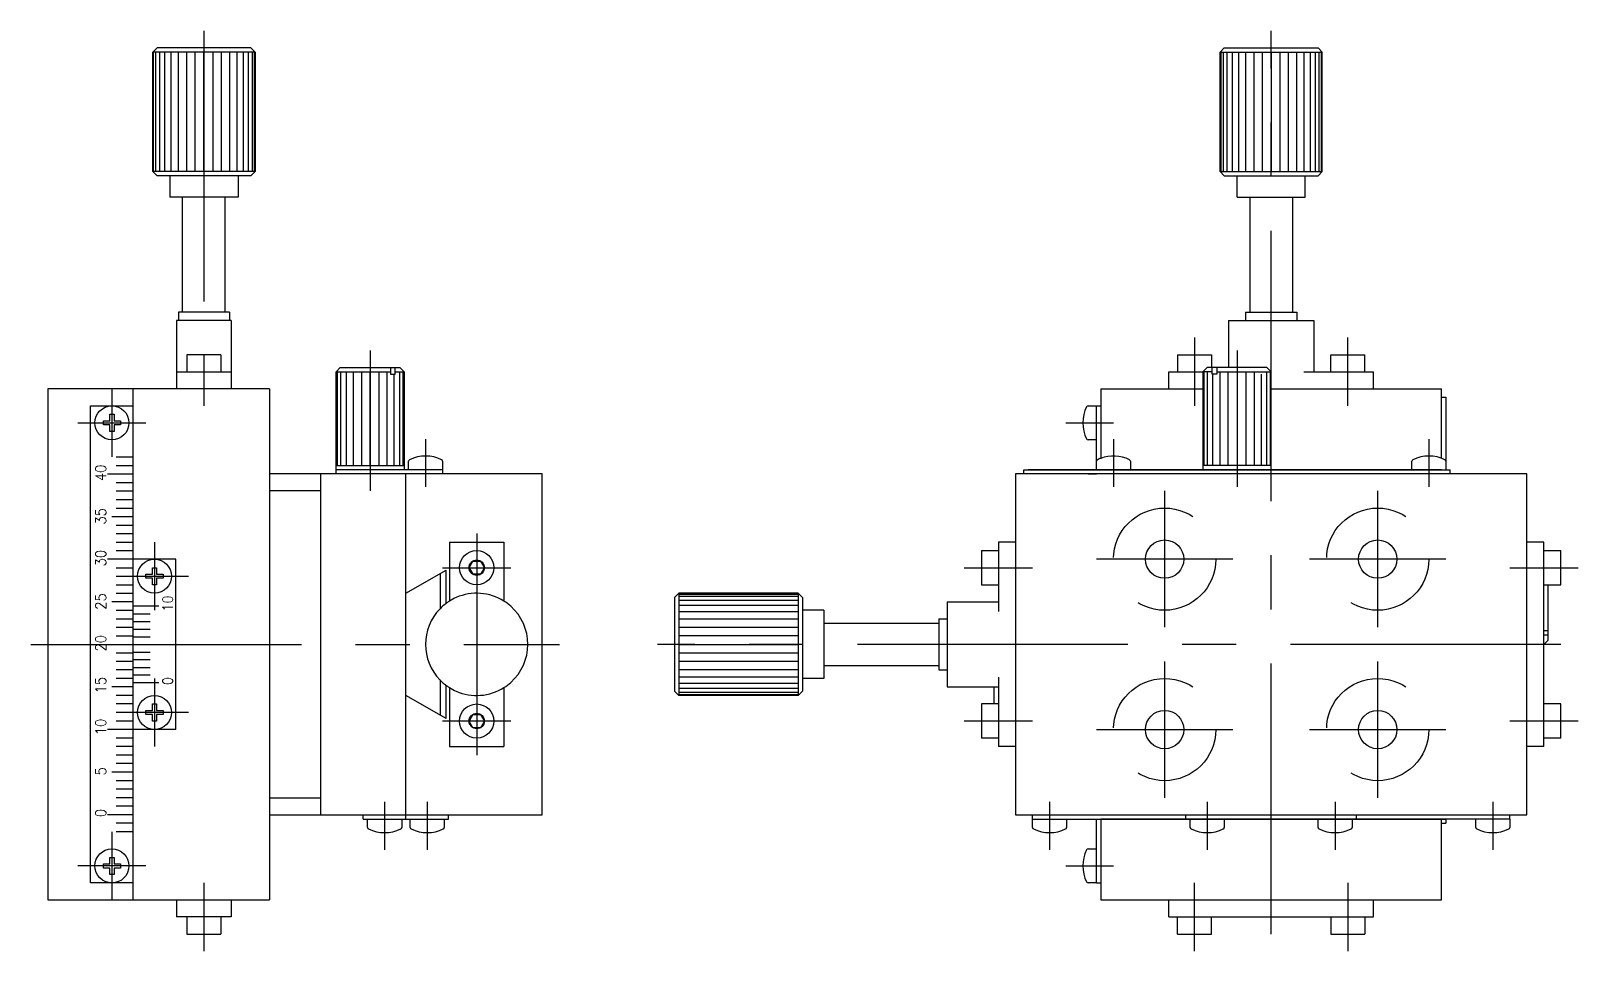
# Model space of a CAD drawing. Extents: x -124 to 265, y -119 to 147.
# Drawn here: x 83.7 to 265.2, y -36 to 72 of the extents above; entities that cross this region are included whole.
import ezdxf

# ---------------------------------------------------------------- set-up
doc = ezdxf.new("R2010")
doc.units = 0
doc.linetypes.add('CENTER', pattern=[50.8, 31.75, -6.35, 6.35, -6.35])
doc.linetypes.add('DASHED', pattern=[19.05, 12.7, -6.35])
doc.layers.get('0').update_dxf_attribs({"linetype": 'CONTINUOUS'})
doc.layers.add('CENTER', color=1, linetype='CENTER')
doc.styles.add('CONVERTER_1', font='txt.shx', dxfattribs={"width": 0.9})

msp = doc.modelspace()

# ---------------------------------------------------------------- linework, layer by layer
at = {"color": 7, "linetype": 'CONTINUOUS'}
for p, q in [((98, 69.5), (98.5, 70)), ((110, 69.5), (98, 69.5)), ((98, 69.5), (98, 55.5)), ((98, 55.5), (98, 69.5)), ((98.09, 55.5), (98.09, 69.5)), ((98.37, 55.5), (98.37, 69.5)), ((109.5, 70), (98.5, 70)), ((98.81, 55.5), (98.81, 69.5)), ((99.41, 55.5), (99.41, 69.5)), ((100.15, 55.5), (100.15, 69.5)), ((101, 55.5), (101, 69.5)), ((101.98, 55.5), (101.98, 69.5)), ((102.96, 55.5), (102.96, 69.5)), ((104, 55.5), (104, 69.5)), ((105.05, 69.5), (105.05, 55.5)), ((106.02, 69.5), (106.02, 55.5)), ((107, 69.5), (107, 55.5)), ((107.86, 69.5), (107.86, 55.5)), ((108.6, 69.5), (108.6, 55.5)), ((109.2, 69.5), (109.2, 55.5)), ((110, 69.5), (109.5, 70)), ((109.64, 69.5), (109.64, 55.5)), ((109.91, 69.5), (109.91, 55.5)), ((110, 69.5), (110, 55.5)), ((223.71, 70), (223.21, 69.5)), ((223.21, 69.5), (235.21, 69.5)), ((223.21, 55.5), (223.21, 69.5)), ((223.21, 69.5), (223.21, 55.5)), ((223.3, 69.5), (223.3, 55.5)), ((223.58, 69.5), (223.58, 55.5)), ((223.71, 70), (234.71, 70)), ((224.02, 69.5), (224.02, 55.5)), ((224.62, 69.5), (224.62, 55.5)), ((225.36, 69.5), (225.36, 55.5)), ((226.21, 69.5), (226.21, 55.5)), ((227.19, 69.5), (227.19, 55.5)), ((228.17, 69.5), (228.17, 55.5)), ((229.21, 69.5), (229.21, 55.5)), ((230.26, 55.5), (230.26, 69.5)), ((231.23, 55.5), (231.23, 69.5)), ((232.21, 55.5), (232.21, 69.5)), ((233.07, 55.5), (233.07, 69.5)), ((233.81, 55.5), (233.81, 69.5)), ((234.41, 55.5), (234.41, 69.5)), ((234.71, 70), (235.21, 69.5)), ((234.85, 55.5), (234.85, 69.5)), ((235.12, 55.5), (235.12, 69.5)), ((235.21, 55.5), (235.21, 69.5)), ((110, 55.5), (98, 55.5)), ((98, 55.5), (98.5, 55)), ((109.5, 55), (98.5, 55)), ((108, 55), (100, 55)), ((100, 55), (100, 52.5)), ((100, 55), (100, 52.5)), ((108, 55), (108, 52.5)), ((109.5, 55), (110, 55.5)), ((223.21, 55.5), (235.21, 55.5)), ((223.71, 55), (223.21, 55.5)), ((223.71, 55), (234.71, 55)), ((225.21, 52.5), (225.21, 55)), ((225.21, 52.5), (225.21, 55)), ((233.21, 52.5), (233.21, 55)), ((235.21, 55.5), (234.71, 55)), ((108, 52.5), (100, 52.5)), ((101.5, 52.5), (100, 52.5)), ((101.5, 39), (101.5, 52.5)), ((106.5, 39), (106.5, 52.5)), ((225.21, 52.5), (233.21, 52.5)), ((226.71, 52.5), (226.71, 39)), ((231.71, 52.5), (231.71, 39)), ((107, 39), (101, 39)), ((101, 39), (101, 38)), ((107, 39), (107, 38)), ((226.21, 39), (232.21, 39)), ((226.21, 39), (226.21, 38)), ((232.21, 39), (232.21, 38)), ((107.2, 38), (100.8, 38)), ((100.8, 38), (100.8, 30)), ((107.2, 38), (107.2, 30)), ((224.21, 38), (234.21, 38)), ((224.21, 38), (224.21, 32.5)), ((234.21, 38), (234.21, 32)), ((106, 34), (102, 34)), ((102, 34), (102, 32)), ((106, 34), (106, 32)), ((218.21, 34), (222.21, 34)), ((218.21, 34), (218.21, 32)), ((222.21, 34), (222.21, 32.5)), ((236.21, 32), (236.21, 34)), ((236.21, 34), (240.21, 34)), ((240.21, 32), (240.21, 34)), ((100.8, 32), (107.2, 32)), ((120, 32.5), (119.5, 32)), ((119.5, 32), (125.87, 32)), ((119.5, 20), (119.5, 32)), ((119.64, 32), (119.64, 21)), ((120, 32.5), (127, 32.5)), ((120.04, 32), (120.04, 21)), ((120.68, 32), (120.68, 21)), ((121.5, 32), (121.5, 21)), ((122.47, 32), (122.47, 21)), ((123.5, 21), (123.5, 32)), ((124.54, 21), (124.54, 32)), ((125.5, 21), (125.5, 32)), ((125.87, 32.5), (125.87, 31.7)), ((125.87, 31.7), (126.43, 31.7)), ((126.33, 21), (126.33, 31.7)), ((126.43, 31.7), (126.43, 32.5)), ((126.43, 32), (127.5, 32)), ((126.97, 21), (126.97, 32)), ((127.5, 32), (127, 32.5)), ((127.37, 21), (127.37, 32)), ((127.5, 32), (127.5, 20.5)), ((217.21, 32), (221.21, 32)), ((217.21, 30), (217.21, 32)), ((221.21, 32), (221.71, 32.5)), ((221.21, 32), (221.21, 20.5)), ((222.29, 32), (221.21, 32)), ((221.35, 21), (221.35, 32)), ((222.21, 32.5), (221.71, 32.5)), ((221.75, 21), (221.75, 32)), ((224.21, 32.5), (222.21, 32.5)), ((222.29, 32), (222.29, 32.5)), ((222.29, 31.7), (222.29, 32)), ((222.38, 31.7), (222.29, 31.7)), ((222.38, 21), (222.38, 31.7)), ((222.85, 31.7), (222.38, 31.7)), ((222.85, 32.5), (222.85, 32)), ((222.85, 32), (229.21, 32)), ((222.85, 32), (222.85, 31.7)), ((223.21, 21), (223.21, 32)), ((224.18, 21), (224.18, 32)), ((228.71, 32.5), (224.21, 32.5)), ((225.21, 32), (225.21, 21)), ((226.25, 32), (226.25, 21)), ((227.21, 32), (227.21, 21)), ((228.04, 31.7), (228.04, 21)), ((228.68, 32), (228.68, 21)), ((228.71, 32.5), (229.21, 32)), ((229.08, 32), (229.08, 21)), ((229.21, 20.5), (229.21, 32)), ((233.06, 32), (241.21, 32)), ((241.21, 30), (241.21, 32)), ((85.7, 30), (85.7, -30)), ((111.7, 30), (85.7, 30)), ((95.7, -30), (95.7, 30)), ((111.7, 30), (111.7, -30)), ((209.21, 30), (221.21, 30)), ((209.21, 30), (209.21, 21.83)), ((229.21, 30), (249.21, 30)), ((249.21, 21.83), (249.21, 30)), ((90.7, -28), (90.7, 28)), ((90.7, 28), (95.7, 28)), ((207.72, 28), (208.71, 28)), ((208.71, 20.5), (208.71, 28)), ((208.71, 28), (209.21, 28)), ((249.21, 29), (249.71, 29)), ((249.71, 29), (249.71, 20.5)), ((92.2, 25.75), (92.2, 26.25)), ((92.2, 26.25), (92.95, 26.25)), ((92.95, 25.75), (92.2, 25.75)), ((92.95, 26.25), (92.95, 27)), ((92.95, 27), (93.45, 27)), ((92.95, 25), (92.95, 25.75)), ((93.45, 27), (93.45, 26.25)), ((93.45, 26.25), (94.2, 26.25)), ((94.2, 25.75), (93.45, 25.75)), ((93.45, 25.75), (93.45, 25)), ((94.2, 26.25), (94.2, 25.75)), ((93.45, 25), (92.95, 25)), ((208.71, 24), (207.72, 24)), ((93.7, 22), (95.7, 22)), ((92.7, 20), (95.7, 20)), ((93.7, 21), (95.7, 21)), ((143.7, 20), (111.7, 20)), ((117.7, 18), (117.7, 20)), ((119.5, 21), (127.5, 21)), ((119.75, 21), (119.5, 21)), ((132, 20.5), (119.5, 20.5)), ((127.7, -20.5), (127.7, 20)), ((128, 20.5), (128, 21.49)), ((132, 21.49), (132, 20.5)), ((132, 20.5), (132, 20)), ((143.7, -20), (143.7, 20)), ((199.21, 20), (199.21, -20)), ((259.21, 20), (199.21, 20)), ((259.21, 20), (199.21, 20)), ((200.21, 20.5), (208.71, 20.5)), ((200.21, 20), (200.21, 20.5)), ((208.71, 20.5), (200.71, 20.5)), ((207.72, 20), (208.71, 20)), ((208.71, 20.5), (208.71, 21.49)), ((208.71, 20.5), (209.21, 20.5)), ((209.21, 20.5), (208.71, 20.5)), ((209.21, 20.5), (249.71, 20.5)), ((249.21, 20.5), (209.21, 20.5)), ((212.71, 21.49), (212.71, 20.5)), ((229.21, 21), (221.21, 21)), ((245.71, 20.5), (245.71, 21.49)), ((249.71, 21.49), (249.71, 20.5)), ((249.71, 20.5), (250.21, 20.5)), ((249.71, 20.5), (250.21, 20.5)), ((250.21, 20), (250.21, 20.5)), ((259.21, -20), (259.21, 20)), ((93.7, 19), (95.7, 19)), ((93.7, 18), (95.7, 18)), ((93.7, 17), (95.7, 17)), ((117.7, 18), (111.7, 18)), ((117.7, 0), (117.7, 18)), ((93.2, 15), (95.7, 15)), ((93.7, 16), (95.7, 16)), ((93.7, 14), (95.7, 14)), ((93.7, 13), (95.7, 13)), ((93.7, 12), (95.7, 12)), ((93.7, 11), (95.7, 11)), ((132.8, 12), (139.2, 12)), ((132.8, 12), (132.8, 5.08)), ((139.2, 12), (139.2, 5.08)), ((195.21, 11), (197.21, 11)), ((195.21, 11), (195.21, 7)), ((199.21, 12), (197.21, 12)), ((197.21, 12), (197.21, 3.84)), ((261.21, 12), (259.21, 12)), ((261.21, -12), (261.21, 12)), ((261.21, 11), (263.21, 11)), ((263.21, 7), (263.21, 11)), ((100.7, 10), (92.7, 10)), ((100.7, -10), (100.7, 10)), ((135.1, 9), (135.55, 9.78)), ((135.55, 9.78), (136.45, 9.78)), ((136.45, 9.78), (136.9, 9)), ((93.7, 9), (95.7, 9)), ((93.7, 8), (95.7, 8)), ((97.2, 7.75), (97.2, 8.25)), ((97.2, 8.25), (97.95, 8.25)), ((97.95, 7.75), (97.2, 7.75)), ((97.95, 8.25), (97.95, 9)), ((97.95, 9), (98.45, 9)), ((97.95, 7), (97.95, 7.75)), ((98.45, 9), (98.45, 8.25)), ((98.45, 8.25), (99.2, 8.25)), ((99.2, 7.75), (98.45, 7.75)), ((98.45, 7.75), (98.45, 7)), ((99.2, 8.25), (99.2, 7.75)), ((127.7, 6), (132.4, 8.71)), ((131.7, 8.31), (131.7, 4.18)), ((132.4, 4.8), (132.4, 8.71)), ((135.1, 9), (135.55, 8.22)), ((136.45, 8.22), (135.55, 8.22)), ((136.9, 9), (136.45, 8.22)), ((93.7, 7), (95.7, 7)), ((93.7, 6), (95.7, 6)), ((98.45, 7), (97.95, 7)), ((159.21, 5.5), (159.71, 6)), ((159.21, 5.5), (159.21, -5.5)), ((159.71, 6), (159.71, -6)), ((159.71, 6), (173.71, 6)), ((173.71, 6), (159.71, 6)), ((159.71, 5.91), (173.71, 5.91)), ((159.71, 5.64), (173.71, 5.64)), ((173.71, 6), (173.71, -6)), ((174.21, 5.5), (173.71, 6)), ((174.21, 5.5), (174.21, -5.5)), ((195.21, 7), (197.21, 7)), ((261.21, 7), (263.21, 7)), ((261.71, 0.5), (261.71, 7)), ((95.7, 5), (93.2, 5)), ((93.7, 4), (95.7, 4)), ((98.7, 4.5), (95.7, 4.5)), ((159.71, 5.2), (173.71, 5.2)), ((159.71, 4.6), (173.71, 4.6)), ((159.71, 3.86), (173.71, 3.86)), ((176.71, 4), (174.21, 4)), ((176.71, 4), (174.21, 4)), ((176.71, 4), (176.71, -4)), ((191.21, 5), (196.71, 5)), ((191.21, 5), (191.21, -5)), ((196.71, 5), (197.21, 5)), ((93.7, 3), (95.7, 3)), ((93.7, 2), (95.7, 2)), ((95.7, 3.6), (97.7, 3.6)), ((95.7, 2.7), (97.7, 2.7)), ((159.71, 3), (173.71, 3)), ((159.71, 2.02), (173.71, 2.02)), ((176.71, 2.5), (190.21, 2.5)), ((190.21, 3), (190.21, -3)), ((190.21, 3), (191.21, 3)), ((93.7, 1), (95.7, 1)), ((95.7, 1.8), (97.7, 1.8)), ((95.7, 0.9), (97.7, 0.9)), ((159.71, 1.04), (173.71, 1.04)), ((261.21, 1.64), (261.71, 1.64)), ((261.21, 1.64), (261.71, 1.64)), ((261.21, 1.07), (261.21, 1.64)), ((261.71, 1.07), (261.21, 1.07)), ((261.71, 1.07), (261.21, 1.07)), ((261.71, 0.5), (261.21, 0)), ((261.71, 1.07), (261.71, 1.64)), ((261.71, 1), (261.71, 1.07)), ((92.7, 0), (98.2, 0)), ((93.7, -1), (95.7, -1)), ((95.7, -0.9), (97.7, -0.9)), ((97.7, -1.8), (95.7, -1.8)), ((117.7, -18), (117.7, 0)), ((159.71, 0), (173.71, 0)), ((173.71, -1.04), (159.71, -1.04)), ((95.7, -2), (93.7, -2)), ((95.7, -3), (93.7, -3)), ((95.7, -2.7), (97.7, -2.7)), ((97.7, -3.6), (95.7, -3.6)), ((173.71, -2.02), (159.71, -2.02)), ((173.71, -3), (159.71, -3)), ((176.71, -2.5), (190.21, -2.5)), ((190.21, -3), (191.21, -3)), ((95.7, -5), (93.2, -5)), ((95.7, -4), (93.7, -4)), ((98.7, -4.5), (95.7, -4.5)), ((131.7, -4.18), (131.7, -8.31)), ((132.4, -8.71), (132.4, -4.8)), ((132.8, -5.08), (132.8, -12)), ((139.2, -5.08), (139.2, -12)), ((173.71, -3.86), (159.71, -3.86)), ((173.71, -4.6), (159.71, -4.6)), ((173.71, -5.2), (159.71, -5.2)), ((176.71, -4), (174.21, -4)), ((191.21, -5), (197.21, -5)), ((196.71, -7), (196.71, -5)), ((197.21, -3.84), (197.21, -12)), ((95.7, -6), (93.7, -6)), ((95.7, -7), (93.7, -7)), ((97.95, -7.75), (97.95, -7)), ((97.95, -7), (98.45, -7)), ((98.45, -7), (98.45, -7.75)), ((132.4, -8.71), (127.7, -6)), ((159.21, -5.5), (159.71, -6)), ((173.71, -5.64), (159.71, -5.64)), ((173.71, -5.91), (159.71, -5.91)), ((173.71, -6), (159.71, -6)), ((173.71, -6), (174.21, -5.5)), ((195.21, -7), (195.21, -11)), ((197.21, -7), (195.21, -7)), ((196.71, -7), (195.21, -7)), ((263.21, -7), (261.21, -7)), ((263.21, -11), (263.21, -7)), ((95.7, -8), (93.7, -8)), ((95.7, -9), (93.7, -9)), ((97.2, -8.25), (97.2, -7.75)), ((97.2, -7.75), (97.95, -7.75)), ((97.95, -8.25), (97.2, -8.25)), ((97.95, -9), (97.95, -8.25)), ((98.45, -9), (97.95, -9)), ((98.45, -7.75), (99.2, -7.75)), ((99.2, -8.25), (98.45, -8.25)), ((98.45, -8.25), (98.45, -9)), ((99.2, -7.75), (99.2, -8.25)), ((135.55, -8.22), (135.1, -9)), ((135.55, -9.78), (135.1, -9)), ((135.55, -8.22), (136.45, -8.22)), ((136.45, -8.22), (136.9, -9)), ((136.9, -9), (136.45, -9.78)), ((100.7, -10), (92.7, -10)), ((136.45, -9.78), (135.55, -9.78)), ((95.7, -11), (93.7, -11)), ((95.7, -12), (93.7, -12)), ((132.8, -12), (139.2, -12)), ((197.21, -11), (195.21, -11)), ((199.21, -12), (197.21, -12)), ((261.21, -12), (259.21, -12)), ((263.21, -11), (261.21, -11)), ((95.7, -13), (93.7, -13)), ((95.7, -14), (93.7, -14)), ((95.7, -15), (93.2, -15)), ((95.7, -16), (93.7, -16)), ((95.7, -17), (93.7, -17)), ((95.7, -18), (93.7, -18)), ((111.7, -18), (117.7, -18)), ((117.7, -20), (117.7, -18)), ((95.7, -19), (93.7, -19)), ((95.7, -20), (92.7, -20)), ((95.7, -21), (93.7, -21)), ((111.7, -20), (143.7, -20)), ((122.7, -20.5), (122.7, -20)), ((122.7, -20.5), (132.7, -20.5)), ((123.2, -21.49), (123.2, -20.5)), ((127.2, -20.5), (127.2, -21.49)), ((128.2, -21.49), (128.2, -20.5)), ((132.2, -20.5), (132.2, -21.49)), ((132.4, -20), (132.7, -20)), ((132.7, -20.5), (132.7, -20)), ((199.21, -20), (259.21, -20)), ((199.21, -20), (259.21, -20)), ((201.21, -20.5), (201.21, -20)), ((201.21, -20.5), (249.21, -20.5)), ((201.21, -21.49), (201.21, -20.5)), ((205.21, -20.5), (205.21, -21.49)), ((208.71, -28), (208.71, -20.5)), ((249.21, -20.5), (209.21, -20.5)), ((209.21, -20.5), (209.21, -30)), ((219.21, -20.5), (219.21, -20)), ((219.71, -21.49), (219.71, -20.5)), ((223.71, -20.5), (223.71, -21.49)), ((234.71, -21.49), (234.71, -20.5)), ((238.71, -20.5), (238.71, -21.49)), ((239.21, -20.5), (239.21, -20)), ((257.21, -20.5), (249.21, -20.5)), ((249.21, -20.5), (249.71, -20.5)), ((249.21, -30), (249.21, -20.5)), ((249.21, -21), (249.71, -21)), ((249.71, -20.5), (249.71, -21)), ((253.21, -21.49), (253.21, -20.5)), ((257.21, -20.5), (257.21, -20)), ((257.21, -20.5), (257.21, -21.49)), ((95.7, -22), (93.7, -22)), ((92.95, -25), (93.45, -25)), ((92.95, -25.75), (92.95, -25)), ((93.45, -25), (93.45, -25.75)), ((207.72, -24), (208.71, -24)), ((92.2, -25.75), (92.95, -25.75)), ((92.2, -26.25), (92.2, -25.75)), ((92.95, -26.25), (92.2, -26.25)), ((92.95, -27), (92.95, -26.25)), ((93.45, -27), (92.95, -27)), ((93.45, -25.75), (94.2, -25.75)), ((93.45, -26.25), (93.45, -27)), ((94.2, -26.25), (93.45, -26.25)), ((94.2, -25.75), (94.2, -26.25)), ((95.7, -28), (90.7, -28)), ((208.71, -28), (207.72, -28)), ((208.71, -28), (209.21, -28)), ((85.7, -30), (111.7, -30)), ((100.8, -30), (100.8, -32)), ((107.2, -30), (107.2, -32)), ((209.21, -30), (249.21, -30)), ((217.21, -32), (217.21, -30)), ((237.08, -30), (249.21, -30)), ((241.21, -32), (241.21, -30)), ((107.2, -32), (100.8, -32)), ((102, -32), (102, -34)), ((106, -32), (106, -34)), ((217.21, -32), (241.21, -32)), ((218.21, -34), (218.21, -32)), ((222.21, -34), (222.21, -32)), ((236.21, -32), (236.21, -34)), ((240.21, -32), (240.21, -34)), ((102, -34), (106, -34)), ((218.21, -34), (222.21, -34)), ((236.21, -34), (240.21, -34))]:
    msp.add_line(p, q, dxfattribs=at)
for centre, radius in [((93.2, 26), 2), ((136, 9), 2), ((216.71, 10), 2.25), ((241.71, 10), 2.25), ((98.2, 8), 2), ((136, 9), 0.9), ((98.2, -8), 2), ((136, -9), 2), ((136, -9), 0.9), ((216.71, -10), 2.25), ((241.71, -10), 2.25), ((93.2, -26), 2)]:
    msp.add_circle(centre, radius, dxfattribs=at)
at = {"color": 3, "linetype": 'DASHED'}
for centre in [(216.71, 10), (216.71, 10), (241.71, 10), (241.71, 10), (216.71, -10), (216.71, -10), (241.71, -10), (241.71, -10)]:
    msp.add_circle(centre, 6, dxfattribs=at)
at = {"color": 7, "linetype": 'CONTINUOUS'}
for centre, radius, start, end in [((211.47, 26), 4.35, 154.3284, 205.6716), ((207.72, 27.8), 0.2, 90, 154.3284), ((207.72, 24.2), 0.2, 205.6716, 270), ((130, 17.75), 4.35, 64.3284, 115.6716), ((210.71, 17.75), 4.35, 110.1471, 115.6716), ((210.71, 17.75), 4.35, 64.3284, 110.1471), ((247.71, 17.75), 4.35, 64.3284, 115.6716), ((128.2, 21.49), 0.2, 115.6716, 180), ((131.8, 21.49), 0.2, 0, 64.3284), ((208.91, 21.49), 0.2, 115.6716, 180), ((212.51, 21.49), 0.2, 0, 64.3284), ((245.91, 21.49), 0.2, 115.6716, 180), ((249.51, 21.49), 0.2, 0, 64.3284), ((136, 0), 6, 113.5782, 122.231), ((136, 0), 6, 57.769, 113.5782), ((136, 0), 6, 135.78, 224.22), ((136, 0), 6, 126.8699, 135.78), ((136, 0), 6, 125.6853, 126.8699), ((136, 0), 6, 122.231, 125.6853), ((136, 0), 6, 48.1897, 57.769), ((136, 0), 6, 311.8103, 48.1897), ((136, 0), 6, 224.22, 234.3147), ((136, 0), 6, 234.3147, 237.769), ((136, 0), 6, 237.769, 246.4218), ((136, 0), 6, 246.4218, 302.231), ((136, 0), 6, 302.231, 311.8103), ((123.4, -21.49), 0.2, 180, 244.3284), ((125.2, -17.75), 4.35, 244.3284, 295.6716), ((127, -21.49), 0.2, 295.6716, 0), ((128.4, -21.49), 0.2, 180, 244.3284), ((130.2, -17.75), 4.35, 244.3284, 295.6716), ((132, -21.49), 0.2, 295.6716, 0), ((201.41, -21.49), 0.2, 180, 244.3284), ((203.21, -17.75), 4.35, 244.3284, 295.6716), ((205.01, -21.49), 0.2, 295.6716, 0), ((219.91, -21.49), 0.2, 180, 244.3284), ((221.71, -17.75), 4.35, 244.3284, 295.6716), ((223.51, -21.49), 0.2, 295.6716, 0), ((234.91, -21.49), 0.2, 180, 244.3284), ((236.71, -17.75), 4.35, 244.3284, 295.6716), ((238.51, -21.49), 0.2, 295.6716, 0), ((253.41, -21.49), 0.2, 180, 244.3284), ((255.21, -17.75), 4.35, 244.3284, 295.6716), ((257.01, -21.49), 0.2, 295.6716, 0), ((211.47, -26), 4.35, 154.3284, 205.6716), ((207.72, -24.2), 0.2, 90, 154.3284), ((207.72, -27.8), 0.2, 205.6716, 270)]:
    msp.add_arc(centre, radius, start, end, dxfattribs=at)
at = {"layer": 'CENTER', "color": 1, "linetype": 'CENTER'}
for p, q in [((104, 72), (104, 28)), ((229.21, -34), (229.21, 72)), ((123.5, 34.5), (123.5, 18)), ((220.21, 36), (220.21, 28)), ((225.21, 34.5), (225.21, 18.5)), ((238.21, 28), (238.21, 36)), ((93.2, 30), (93.2, 22)), ((89.2, 26), (97.2, 26)), ((205.11, 26), (210.71, 26)), ((130, 24.1), (130, 18.5)), ((210.71, 24.1), (210.71, 18.5)), ((247.71, 24.1), (247.71, 18.5)), ((216.71, 18), (216.71, 2)), ((241.71, 2), (241.71, 18)), ((216.71, 16), (216.71, 4)), ((241.71, 4), (241.71, 16)), ((136, 13), (136, -13)), ((98.2, 12), (98.2, 4)), ((224.71, 10), (208.71, 10)), ((222.71, 10), (210.71, 10)), ((249.71, 10), (233.71, 10)), ((247.71, 10), (235.71, 10)), ((94.2, 8), (102.2, 8)), ((132, 9), (140, 9)), ((193.21, 9), (201.21, 9)), ((257.21, 9), (265.21, 9)), ((83.7, 0), (145.7, 0)), ((263.21, 0), (157.21, 0)), ((216.71, -2), (216.71, -18)), ((241.71, -18), (241.71, -2)), ((98.2, -4), (98.2, -12)), ((216.71, -4), (216.71, -16)), ((102.2, -8), (94.2, -8)), ((140, -9), (132, -9)), ((201.21, -9), (193.21, -9)), ((265.21, -9), (257.21, -9)), ((208.71, -10), (224.71, -10)), ((210.71, -10), (222.71, -10)), ((233.71, -10), (249.71, -10)), ((125.2, -18.5), (125.2, -24.1)), ((130.2, -18.5), (130.2, -24.1)), ((203.21, -18.5), (203.21, -24.1)), ((221.71, -18.5), (221.71, -24.1)), ((236.71, -18.5), (236.71, -24.1)), ((255.21, -18.5), (255.21, -24.1)), ((93.2, -22), (93.2, -30)), ((97.2, -26), (89.2, -26)), ((205.11, -26), (210.71, -26)), ((104, -28), (104, -36)), ((220.21, -36), (220.21, -28)), ((238.21, -28), (238.21, -36))]:
    msp.add_line(p, q, dxfattribs=at)

# ---------------------------------------------------------------- texts
at = {"color": 7, "linetype": 'CONTINUOUS', "style": 'CONVERTER_1', "width": 0.9}
for s, height, p in [('40', 1.25, (92.51, 19.16)), ('35', 1.25, (92.51, 14.06)), ('30', 1.25, (92.51, 9.16)), ('25', 1.25, (92.51, 4.06)), ('10', 1.2, (100.34, 3.87)), ('20', 1.25, (92.51, -0.84)), ('15', 1.25, (92.51, -5.75)), ('0', 1.2, (100.34, -4.77)), ('10', 1.25, (92.51, -10.66)), ('5', 1.25, (92.51, -15.38)), ('0', 1.25, (92.51, -20.28))]:
    msp.add_text(s, height=height, rotation=90, dxfattribs=at).set_placement(p)

doc.saveas('drawing.dxf')
